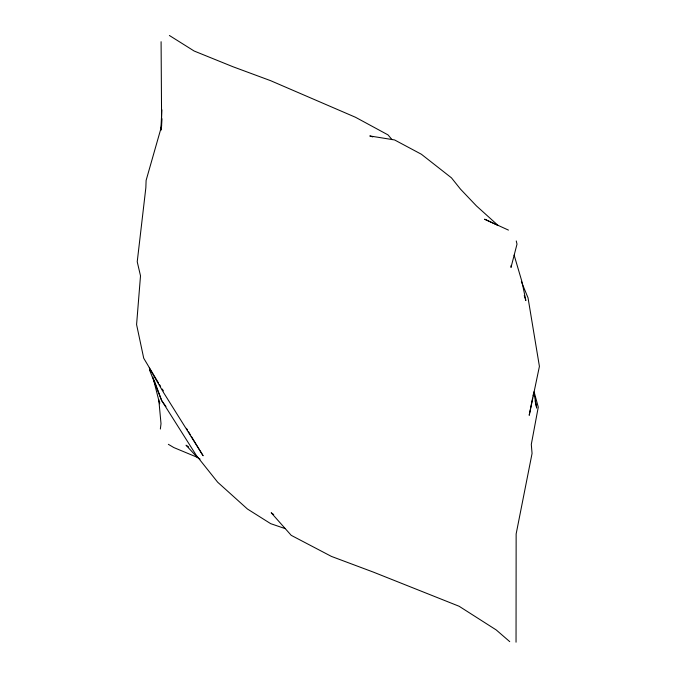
<?xml version="1.0" encoding="UTF-8"?>
<svg xmlns="http://www.w3.org/2000/svg" width="676" height="676" viewBox="0 0 676 676"><rect width="100%" height="100%" fill="white"/><g stroke="black" fill="none" stroke-linecap="round" stroke-linejoin="round"><path stroke-width="1.01" d="M516.042 642.2L516.143 533.939L532.063 453.452L531.302 444.411L538.265 407.138L534.192 392.131M161.91 118.739L161.141 130.029M160.854 129.834L161.894 109.791M511.157 265.398L511.005 267.417L517.005 244.137L516.253 240.952M160.356 429.032L161.015 423.708L158.775 399.584M532.603 398.079L529.215 415.284L539.414 366.384L528.032 297.846L521.373 281.655M533.001 396.06L533.398 394.032M372.78 136.907L369.797 135.952L394.581 139.94L421.393 154.255L451.458 177.839L460.466 189.119L476.419 205.893L498.212 225.564L484.607 219.201L508.445 230.102M285.204 528.624L270.679 523.663L247.433 509.011L217.664 482.208L196.429 455.565L161.665 400.564L149.751 370.558L149.345 367.474M198.178 457.703L173.825 447.563L168.349 444.309M200.088 459.122L197.375 457.483L186.044 445.214L188.612 446.912M169.389 35.482L194.147 51.021L232.865 66.704L270.561 80.655L355.525 117.286L387.99 134.879L392.063 139.645M273.721 514.537L271.194 512.746L291.212 535.333L331.434 556.416L373.439 572.141L459.122 606.262L496.184 629.914L509.738 641.634M165.966 406.572L161.665 400.564L154.103 380.039M158.395 382.81L143.726 358.246L136.586 324.573L140.507 275.85L137.228 261.756L145.847 187.742L146.109 180.416L161.64 125.998L161.091 41.718M159.502 384.602L160.609 386.385M162.265 389.072L163.372 390.855M186.432 428.305L187.506 430.08M188.587 431.846L190.201 434.507M191.274 436.273L203.113 455.759L163.812 392.976L149.557 368.521L149.751 370.558M524.23 295.539L525.852 300.524L521.982 281.774L514.14 255.139M152.92 377.149L159.637 403.741L159.612 401.705M535.122 400.876L536.693 408.076L533.795 392.012"/></g></svg>
